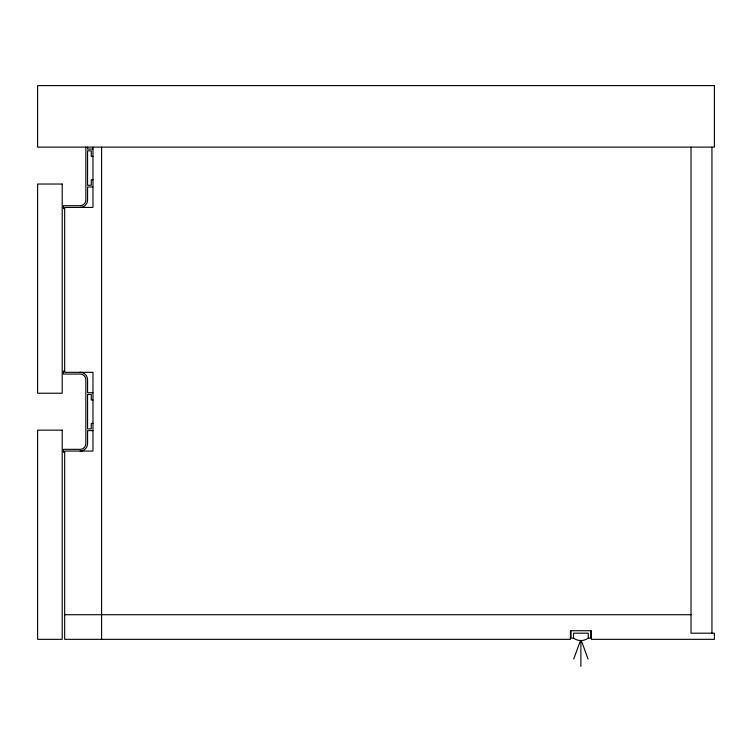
<?xml version="1.0" encoding="UTF-8"?>
<svg xmlns="http://www.w3.org/2000/svg" width="752" height="752" viewBox="0 0 752 752"><rect width="100%" height="100%" fill="white"/><g stroke="black" fill="none" stroke-linecap="round" stroke-linejoin="round"><path stroke-width="1.13" d="M573.729 658.996L580.046 641.644M92.975 149.084L87.561 149.084L87.561 147.119M92.975 156.35L91.255 156.35L91.255 150.814L87.561 150.814L87.561 185.265L91.255 185.265L91.255 179.728L92.975 179.728M92.975 186.985L87.561 186.985L87.561 200.032A7.379 7.379 0 0 1 80.173 207.42M64.672 208.642L63.441 208.642L63.441 205.691L80.173 205.691A5.659 5.659 0 0 0 85.841 200.032L85.841 147.119M64.672 371.074L63.441 371.074L63.441 374.035L80.173 374.035A5.659 5.659 0 0 1 85.841 379.694L85.841 443.68A5.659 5.659 0 0 1 80.173 449.339L63.441 449.339L63.441 452.29L64.672 452.29M92.975 392.732L87.561 392.732L87.561 379.694A7.379 7.379 0 0 0 80.173 372.306M92.975 399.998L91.255 399.998L91.255 394.462L87.561 394.462L87.561 428.913L91.255 428.913L91.255 423.376L92.975 423.376M92.975 430.633L87.561 430.633L87.561 443.68A7.379 7.379 0 0 1 80.173 451.059M64.672 614.722L691.013 614.722M590.724 630.721L590.724 638.11L588.271 638.11A12.305 12.305 0 0 1 573.503 638.11L571.041 638.11L571.041 630.721M581.728 641.644L588.036 658.996M711.937 147.119L711.937 633.184M691.013 147.119L691.013 633.184L714.4 633.184L714.4 639.332L591.345 639.332L591.345 630.721L570.42 630.721L570.42 639.332L64.672 639.332L64.672 451.059L92.975 451.059L92.975 372.306L64.672 372.306L64.672 207.42L92.975 207.42L92.975 147.119M588.271 638.11L588.271 633.184L573.503 633.184L573.503 638.11M580.882 641.794L580.882 666.404M101.586 147.119L101.586 639.332M714.4 85.596L37.6 85.596L37.6 147.119L714.4 147.119L714.4 85.596M62.209 184.033L37.6 184.033L37.6 393.23L62.209 393.23L62.209 184.033M62.209 430.144L37.6 430.144L37.6 639.332L62.209 639.332L62.209 430.144"/></g></svg>
